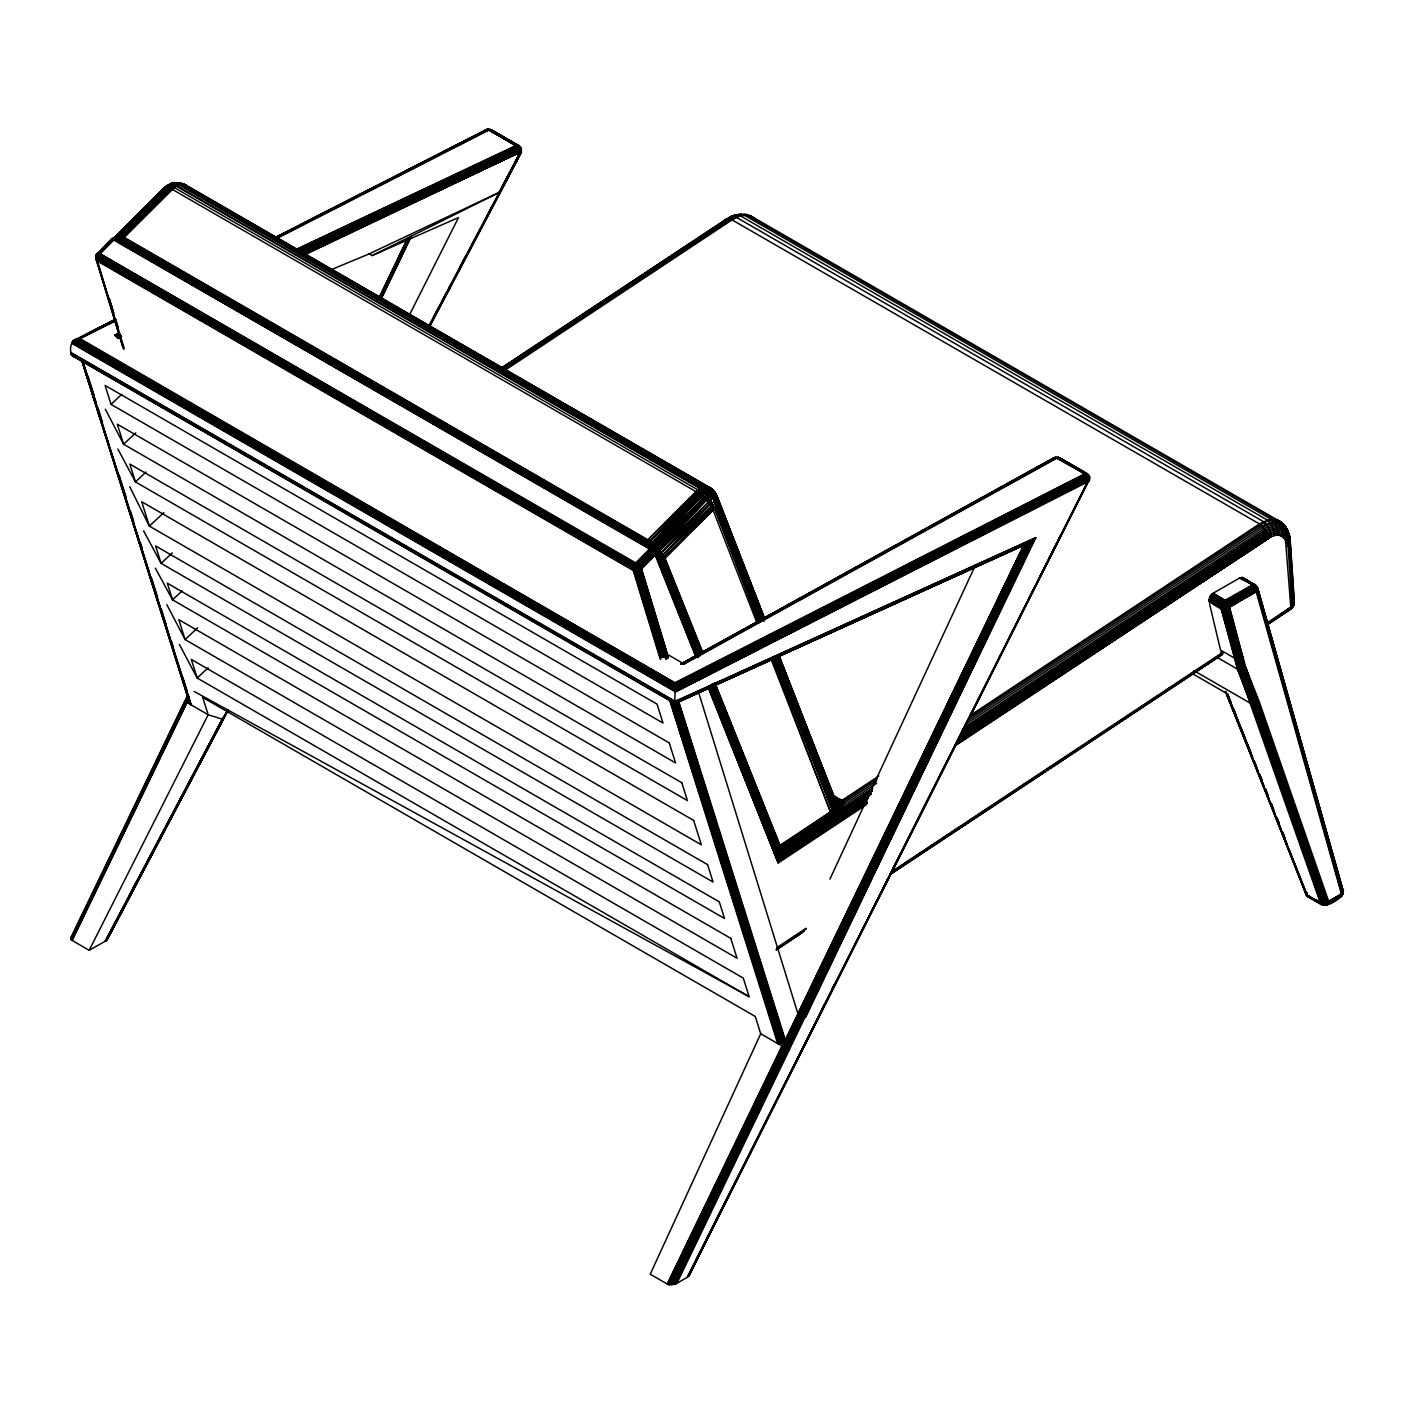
<?xml version="1.0" encoding="UTF-8"?>
<svg xmlns="http://www.w3.org/2000/svg" width="1414" height="1414" viewBox="0 0 1414 1414"><rect width="100%" height="100%" fill="white"/><g stroke="black" fill="none" stroke-linecap="round" stroke-linejoin="round"><path stroke-width="1.5" d="M113.615 238.171L118.122 239.92L118.652 235.307L165.721 187.125L114.675 238.012L165.067 187.284L116.443 235.643C116.761 239.231 111.883 240.981 113.297 238.259C120.42 240.557 113.898 236.527 111.158 239.373C114.852 237.004 117.327 241.087 117.132 235.59L165.721 187.125L171.536 185.411L176.768 185.87L702.564 489.421L710.164 497.321L714.105 509.164L704.331 498.099L696.006 491.612L170.422 188.292L164.183 187.673L115.4 237.022L121.604 230.818M114.64 238.241L98.98 253.141C95.639 252.54 94.42 259.239 97.495 260.512L633.03 569.701C638.156 574.826 639.588 563.567 635.133 563.585L98.768 253.088L636.441 563.32L641.496 569.082L668.451 657.528M700.973 653.816L663.237 559.449L657.545 548.667L704.331 498.099L700.39 488.183L647.912 539.741C640.807 545.238 658.836 551.071 646.269 543.117L116.743 237.764L116.655 235.661L165.721 187.125L118.228 235.325C115.842 246.177 114.021 227.76 124.291 237.428L650.21 541.191L659.666 549.834L664.386 556.674L702.829 652.632M75.737 357.141C67.784 357.936 68.632 335.984 80.492 338.883L675.521 683.209L1084.679 474.167C1093.252 482.846 1089.522 472.188 1083.937 473.637L1056.488 457.853L1054.862 457.5L1052.758 459.904M95.781 256.694L96.152 259.681L95.781 256.694L97.566 253.141L95.834 258.373L97.637 261.201L633.172 570.39L637.361 571.026L640.807 569.63L655.866 554.376L656.131 552.627L652.596 548.367L116.302 238.789C114.269 236.916 113.173 241.299 113.845 238.241M72.503 935.467L70.735 937.853L71.566 940.08L89.17 950.314L106.05 940.752L107.588 936.793M96.046 259.133C96.417 261.166 96.788 253.99 99.581 253.371L164.643 187.408L115.966 235.926L115.665 239.691L115.966 235.926L165.756 186.436L169.698 185.057L176.768 185.87L182.123 184.138L185.428 184.792L710.818 488.237L716.827 495.554L764.992 619.297M640.807 569.63L667.779 658.076L640.56 567.438L633.295 567.12L97.76 257.914L96.187 256.128L97.407 254.856M710.818 488.237L705.745 486.451L182.123 184.138C178.341 182.335 168.125 183.413 172.367 189.299L124.291 237.428C122.311 242.642 121.18 241.971 123.778 237.128L172.367 189.299L179.225 183.679L182.954 183.696L710.411 488.024C718.029 491.612 718.012 501.528 709.757 504.338L661.54 552.185C657.828 557.063 654.222 551.23 656.591 547.236L704.331 498.099L653.109 546.069L662.141 559.661L699.736 653.675L662.141 559.661L660.197 559.255L698.551 655.212M656.591 547.236C650.74 554.677 661.31 551.796 654.152 544.355L702.475 496.385L704.26 496.756C719.938 493.115 702.263 478.639 696.766 492.09L649.98 541.049L698.445 493.186L650.21 541.191L648.231 545.574M500.273 368.807L726.584 218.94L729.818 218.587L1259.45 523.922L1265.636 530.144L1268.57 538.257L957.154 743.552L1271.239 536.737L1269.242 528.094L1263.444 521.625L736.411 217.349L731.285 216.413L728.457 218.551M115.701 239.85L116.195 235.979L115.701 239.143L116.902 235.643L165.721 187.125L117.433 235.502L117.097 239.337M664.598 657.174L638.209 570.673L637.785 564.363L636.441 563.32L650.581 549.074L653.215 548.809L637.855 565.017L634.55 564.398L99.015 255.209C96.399 249.253 95.233 261.042 98.326 262.597L96.877 255.616M689.466 696.536L674.672 703.695L675.521 683.262L79.078 338.9L114.463 320.801M625.536 439.648L714.865 492.213L717.57 497.534L717.181 504.02L761.616 619.438M1256.003 585.555L1257.841 588.966L1256.693 590.981L1229.385 607.295C1222.597 612.951 1214.714 604.485 1209.023 601.657L1209.041 599.253L1221.431 606.412L1223.428 608.886L1239.23 669.723L1252.61 704.172L1321.896 903.422L1326.88 903.493L1342.098 895.522L1343.106 890.378L1257.559 587.835L1255.332 585.166L1251.973 585.06L1224.542 600.596L1212.47 593.686L1225.319 602.223L1228.766 606.836L1245.08 668.362L1327.198 902.45C1326.473 907.364 1322.85 903.776 1320.411 902.91L1238.24 669.476L1222.739 609.151L1208.935 600.119M1225.708 692.082L1307.756 896.335C1313.942 899.569 1320.835 906.18 1326.544 904.518C1331.493 902.892 1342.805 896.069 1343.07 893.666C1340.012 899.392 1325.378 908.318 1323.645 903.511L1254.359 704.26L1241.209 669.759L1225.284 608.55L1222.191 604.715L1209.624 597.45L1210.561 595.736L1222.085 603.513L1221.06 608.603L1237.55 669.176L1251.125 703.659L1256.18 703.907L1259.361 702.069L1245.858 667.779L1228.748 604.573L1225.903 600.65L1213.159 593.208L1240.325 577.601L1252.928 584.954L1226.574 601.268C1218.85 606.058 1220.918 612.739 1229.279 606.394L1257.47 588.684L1255.756 586.174L1239.618 577.937L1252.68 584.724C1255.084 582.939 1259.591 590.062 1256.092 586.439M1340.967 895.469C1344.201 892.34 1343.936 886.03 1342.133 893.542L1341.356 896.335L1326.067 904.836M668.292 657.651L641.496 569.082L639.128 570.549L665.923 659.048L639.181 570.531L638.527 565.052L652.296 551.16C655.707 547.43 656.75 555.667 656.75 547.395L704.331 498.099L651.96 548.137L646.251 543.595L122.629 241.281L116.16 238.065L115.294 239.832M1289.603 850.645L1306.2 894.691L1321.896 904.553L1326.951 904.607L1328.665 901.39L1259.361 702.069M116.266 235.696C114.092 243.349 116.089 231.613 115.948 238.754L652.632 548.508L655.99 546.476L704.331 498.099L657.351 547.837L654.929 553.528L640.736 568.357L633.79 568.375L97.548 258.833L95.905 256.959L96.187 255.121M774.324 851.122L776.958 851.175L837.3 810.629L836.77 803.399L797.973 705.939M1293.015 598.546L1294.181 600.72L1293.244 605.74L1292.202 607.79L1289.639 608.78C1288.967 611.007 1294.358 606.588 1293.757 604.202L1289.692 542.799C1290.487 530.621 1275.675 525.778 1267.368 533.432L961.502 734.626M113.102 238.277L651.094 548.013C659.702 553.97 653.356 555.437 656.22 546.794L704.331 498.099L639.817 567.686L666.789 658.659L640.029 570.125L654.965 554.571C657.528 551.778 652.314 549.533 656.75 547.395L704.331 498.099L656.078 546.617L654.222 551.778L639.605 566.714L634.232 566.484L98.079 256.995L96.629 255.351L97.389 253.265M1290.293 609.328L1294.181 603.036L1290.134 541.65L1289.108 534.139L1287.376 532M1293.368 604.697L1294.34 601.869L1290.134 539.317L1288.967 537.161L1289.25 541.544M1285.556 540.608L1284.354 538.54L1287.005 530.55L1283.134 524.364C1287.412 528.553 1291.424 535.517 1285.556 540.608L1290.823 607.278L1288.79 610.141L1291.229 607.066M1343.141 893.135L1342.646 889.936L1342.116 893.701L1325.466 903.175L1324.635 904.907M115.029 238.365L115.223 239.443L115.17 237.287M114.781 239.744L116.779 235.661L123.584 238.277L647.223 540.59L655.937 546.405L654.717 549.781L655.018 546.918L646.923 541.085L123.301 238.772C116.16 233.734 113.491 237.269 119.183 240.521L651.607 547.925L653.515 548.667L656.22 546.794M778.654 655.424L835.055 800.907L839.757 803.665L841.949 807.659L844.211 802.074L832.758 794.915M122.364 241.865L118.917 240.08L119.43 235.873L167.064 187.196L173.763 183.06L176.768 185.87L180.02 183.961L183.855 184.262M779.043 655.46L836.681 803.983L837.07 806.987L833.677 811.495L834.631 809.055L775.826 656.715L834.985 810.487L836.222 810.947L836.222 802.304M764.567 619.35L715.837 493.645L717.746 501.811L714.848 508.298L665.128 558.318L662.141 559.661M1323.327 904.96C1325.784 904.978 1325.307 903.829 1327.852 902.521C1332.73 905.614 1347.012 889.088 1342.133 893.542L1327.198 902.45M369.178 253.866L498.948 192.498C502.695 188.504 502.483 187.921 499.23 192.481L372.147 255.581L369.178 253.866L330.735 269.897M118.617 239.072L117.185 235.855L123.919 237.835L647.559 540.148C656.308 539.688 651.359 553.988 656.343 546.953L704.331 498.099L656.98 547.572L656.379 552.291L661.098 559.591L699.63 655.955M700.337 653.25L662.689 559.591L657.263 549.162L664.262 558.99L701.857 652.968M657.828 548.155L705.498 499.301L655.495 551.69L654.647 550.276L656.856 547.483L656.114 550.806L661.611 559.661L699.152 653.957M189.158 699.205L191.173 704.932L81.835 359.987L190.855 704.72M519.698 149.089L519.716 147.427L520.829 148.841L520.175 152.429L498.948 192.498M520.281 149.495L519.539 146.738L492.638 131.202M304.222 255.033L520.723 151.828L521.024 148.258L518.85 145.677L491.471 129.823L488.024 129.664L275.695 238.33L488.095 129.134L486.752 131.095M489.598 129.204L516.958 145.642L519.362 149.46L519.61 153.172L521.059 152.624L521.253 148.912L518.85 145.677L490.888 129.664L488.749 130.017L515.757 145.607C519.327 146.897 518.408 152.376 520.829 153.437L501.387 190.448M1256.693 586.81L1254.642 584.618L1251.973 585.06L1256.445 590.08L1342.116 894.373L1343.123 891.651L1257.488 587.658L1243.525 578.662L1256.693 586.81L1342.982 892.588M116.372 236.014L115.63 239.549L116.655 235.661M656.114 550.806L651.094 545.963L652.72 543.771L656.078 546.617L655.318 550.559L704.331 498.099L656.449 547.094C652.137 553.457 652.738 541.456 646.675 541.597L123.053 239.266L116.673 236.721L114.569 238.542L116.761 237.252L122.859 239.797L646.481 542.11L654.841 548.084L657.139 551.884M276.826 238.489L489.527 129.788L518.319 145.554C521.925 163.087 523.869 142.955 515.757 145.607L296.286 249.394M837.3 810.629L837.795 805.326L835.055 800.907L839.439 804.442L841.047 808.472L776.905 851.21L710.8 685.843M778.319 849.69L779.468 847.163L835.108 811.265L838.325 810.328L838.414 805.273L834.879 800.978L842.302 807.058L834.631 800.854L843.363 805.22L839.722 807.641M654.382 549.427C654.399 542.958 664.421 554.995 664.721 558.671L702.564 652.879M181.363 185.075L179.101 182.936L176.768 185.87L171.73 188.009L123.778 237.128M1286.369 543.082L1289.197 539.353L1289.108 534.139M711.242 685.808L777.364 850.892L711.861 686.78L777.506 850.733L839.845 809.533L838.979 804.973L835.497 801.331C852.288 807.553 837.318 805.98 834.225 800.165M708.962 687.398L778.248 862.964L866.411 804.584M89.17 950.314L208.176 714.742L202.75 697.456L755.27 1016.472L760.714 1033.74L650.21 1274.226L667.938 1284.389L675.927 1283.841L687.222 1277.39L1087.896 481.113L1087.454 474.273L1084.078 473.743L1088.126 474.768L1088.214 478.462M1088.674 475.369L1089.027 481.343L1088.586 480.194L687.222 1277.39M654.435 549.975L639.199 565.724L634.038 565.264L98.503 256.093L97.566 253.141M110.964 240.062L114.004 238.188L122.665 241.706M112.024 238.736L111.918 239.867M96.134 255.368L111.406 239.178L115.63 239.337L116.213 236.05M519.468 151.439L520.723 153.472L519.415 152.235M652.084 542.587L699.506 493.981L700.39 488.183L707.088 487.035C711.702 491.118 704.101 495.519 700.16 494.44L652.084 542.587L702.086 494.458L700.39 488.183L705.427 487.494L711.896 489.297L713.186 492.85L711.401 496.332L706.947 498.895L704.844 498.629L704.26 496.756M97.548 258.833L97.637 261.201L97.195 257.542L99.987 253.583L97.548 258.833L97.195 257.542M652.031 548.296C656.821 549.445 647.771 543.223 646.339 542.623L122.718 240.309C117.362 239.726 114.322 232.515 118.741 239.602M660.992 657.316L634.692 570.956L636 563.055L633.861 570.708L660.833 659.171M650.122 546.971L652.543 542.941L700.814 494.988L700.39 488.183L708.273 488.449L714.423 491.895L714.035 497.392L707.884 501.581L706.293 500.132L706.947 498.895L704.596 493.893L700.39 488.183L697.562 492.602L696.43 491.224L647.912 539.741M1271.239 536.737L1273.873 535.712L1273.855 530.321L1271.999 525.036L1267.404 520.105L740.37 215.829L734.98 214.981L731.692 217.296M1290.134 539.317L1289.692 542.799L1286.775 545.892M1291.989 606.712L1291.336 606.217M1293.686 605.139L1293.156 590.822M1294.004 604.485L1294.34 601.869M778.955 655.831L836.028 801.95L840.853 808.649L835.78 801.491L839.845 809.533L778.195 849.902L712.002 684.341M521.147 152.199L520.812 148.329L518.019 147.904M1089.293 476.818L1087.896 476.253L1089.593 478.179L1088.992 481.361L1089.522 477.349L1087.843 474.362M122.47 346.023L95.834 258.373L99.051 253.954M651.66 545.097L656.768 549.445L656.75 552.114M1327.746 903.21L1245.858 667.779L1257.912 703.147L1244.355 668.787L1326.951 902.804M639.128 569.736L632.995 568.905L97.46 259.716L95.905 256.959L98.874 253.707M1342.222 892.446C1342.487 893.648 1340.366 899.074 1340.048 895.734M486.823 130.406C481.555 130.989 490.092 129.063 487.353 129.257M654.099 549.162L651.819 547.978L649.892 548.65L635.752 562.896L633.295 567.12L633.861 570.708L635.469 571.079L636.441 563.32M657.192 547.731L657.05 548.968L657.598 547.996M1325.925 903.687L1322.744 903.528L1253.458 704.26L1240.202 669.812L1223.711 609.24L1236.755 658.995L1238.346 669.511L1221.183 608.038L1222.703 603.884L1225.903 600.65L1252.786 585.484L1254.607 587.711L1255.844 590.416L1229.084 605.51C1227.211 606.977 1221.289 610.848 1220.954 607.066M1307.084 895.61L1321.242 903.493L1306.501 895.168L1305.546 892.11M1255.597 585.308L1242.252 577.478L1254.342 584.689L1254.748 586.227L1227.193 601.94L1253.582 586.032L1252.68 584.724L1256.922 589.638L1342.575 892.959L1342.204 895.345M114.64 238.736L115.135 237.057M1324.299 904.907L1306.872 895.61L1306.43 892.729L1306.094 894.62L1324.388 904.553L1322.161 904.059L1240.785 669.776L1254.359 704.26L1241.704 669.67L1255.261 704.137L1324.936 903.793M1290.841 609.098L1292.06 606.341L1287.995 544.938C1288.684 534.245 1275.675 529.985 1268.376 536.719L958.869 740.494L1268.376 536.719L957.084 742.863M700.16 494.44L700.619 492.143C703.872 493.079 708.661 488.042 703.872 486.734L180.02 183.961L174.116 185.446L174.293 187.567L697.933 489.88C699.665 490.87 705.639 488.82 701.91 487.406L178.411 184.721M521.059 152.624L521.112 149.99L518.92 149.619L301.571 252.54M169.097 185.764L120.597 235.749L171.2 187.001L176.768 185.87L178.076 182.6L180.409 183.131M1229.031 607.596L1229.279 606.394L1256.056 591.335C1259.909 590.062 1254.536 585.096 1251.973 585.06L1252.68 585.555M656.237 551.018C654.47 548.703 657.369 545.521 655.46 551.566L697.102 655.619M1320.764 903.67C1318.679 899.923 1304.115 898.668 1307.296 892.888M1273.873 535.712L1276.4 535.217L1276.718 527.846L1274.703 522.773L1271.204 519.362L744.171 215.069L739.946 214.044L733.76 215.494M650.723 546.723L652.844 548.65L636.795 564.062L636.335 570.673L662.565 657.457M428.707 327.995L521.342 151.987M1228.766 606.836L1229.084 605.51L1255.862 590.451L1341.497 894.161L1341.391 895.522L1328.524 902.857M833.677 811.495L834.154 809.444L775.597 656.909M123.478 348.71L95.887 257.666L96.417 256.27M1088.674 478.886L1088.868 475.829L1086.889 473.637M1052.458 459.974L956.2 512.469M71.796 343.302L675.309 691.746L1088.709 481.361L1089.222 479.859L688.706 1276.294M115.665 236.986C115.082 240.521 116.054 237.764 116.832 235.661M115.082 238.913L116.584 237.198M499.761 192.057L520.034 152.288L304.204 254.644M521.236 151.616L500.45 191.562M833.323 798.539L839.863 802.657L842.426 806.864L798.928 835.727M1276.4 535.217L1278.769 535.252L1279.776 527.899L1278.115 522.844L1274.756 519.415L1267.404 520.105L1259.45 523.922L970.746 715.113M485.992 130.618L487.618 129.204M655.354 551.107L697.703 657.528M1341.338 895.645L1328.294 903.458L1323.964 904.341M97.46 254.997L98.45 253L95.834 256.429M296.498 249.536L516.234 145.925C521.925 142.832 519.274 153.331 520.918 153.048M521.236 149.619L515.403 162.327M649.98 541.049L698.039 492.903L700.39 488.183C708.361 489.951 720.875 499.637 714.848 508.298L758.611 623.15M488.095 129.134L517.913 146.402M1292.679 606.27L1289.338 610.088M1294.181 603.036L1290.823 607.278L1266.962 623.079M1293.28 606.235L1294.164 603.778M1327.958 903.953L1328.506 902.874M1089.487 480.088L1088.992 481.361L1089.063 478.091L1087.826 477.154M516.234 145.925L518.85 145.677L520.352 147.074M724.763 221.485L726.584 218.94M675.309 691.746L1087.896 480.283C1093.747 477.119 1078.334 466.443 1089.593 479.258C1089.434 483.57 1087.119 474.238 1084.609 473.319L1057.707 457.8L1053.89 457.836L681.194 663.802L684.27 664.067L1057 458.083L1059.599 457.836L1086.977 473.672L1088.462 475.864M836.222 810.947L837.795 808.207L836.593 803.47L841.63 807.96L839.845 809.533M176.414 182.742L174.134 182.989L176.768 185.87L169.874 184.014L164.183 187.673L171.306 183.431L176.768 185.87L171.642 188.928L122.364 236.456L170.422 188.292L176.768 185.87C178.199 180.108 169.733 182.866 168.513 185.994M655.654 546.865L654.576 544.726L703.377 494.228M485.232 130.883L487.158 129.31M96.399 254.626L95.781 257.79M1342.84 894.178L1342.893 889.777M704.844 498.629L705.851 496.314M1278.769 535.252L1280.925 535.835C1284.336 530.109 1282.516 520.069 1274.756 519.415M701.521 653.18L663.767 559.255L657.917 548.791L706.293 500.132L657.545 551.619M517.665 145.518L519.557 148.452L519.61 153.172L521.413 149.495L518.514 148.735M519.945 152.588L520.317 151.687M501.652 189.299L521.112 152.659M829.93 879.101L974.865 566.431M697.933 489.88L697.137 491.542L700.619 492.143L699.506 493.981L650.21 541.191M675.927 1283.841L1033.157 540.183L1035.826 537.673L676.829 1283.399M70.912 353.73L674.39 702.157L1034.5 538.928L805.556 1017.391L797.956 1013.838L698.286 691.358M378.917 297.859L406.914 239.708M379.571 297.258L407.515 238.966M408.434 237.941L379.659 297.735L406.242 241.635M379.836 297.93L408.469 238.347M380.384 298.937L409.901 237.428L380.278 298.867M380.967 299.397L411.439 235.926L380.631 299.733M760.714 1033.74L782.667 1046.413L668.345 1284.531L799.44 1014.651L1025.309 544.107L1024.372 544.037L667.549 1284.212L1025.309 544.107L1033.157 540.183L674.955 1284.23M797.956 1013.838L1024.372 544.037L798.663 1014.245M1027.624 543.577L670.731 1284.884M673.93 1284.531L1031.743 541.279L674.549 703.571L1030.329 542.234L672.852 1284.743M804.973 1017.196L1034.5 538.928L674.39 702.351L70.965 353.977M70.735 937.853L184.969 700.884L186.012 701.132M185.199 700.902L70.947 939.32L188.61 696.095M70.824 939.037L185.552 700.991M71.124 939.585L185.782 701.768L184.969 700.884M380.119 298.619L408.717 239.09M71.566 940.08L189.123 696.43M72.167 940.504L188.539 699.241M637.979 566.007L637.855 565.017M667.214 1284.036L781.96 1046.006M667.938 1284.389L782.667 1046.413L789.56 1049.577M668.787 1284.637L783.444 1046.82L669.246 1284.743L800.253 1015.075L1026.405 543.948L799.44 1014.651M669.723 1284.813L784.257 1047.244M671.791 1284.866L1028.95 542.994L674.672 703.695L1030.329 542.234M186.931 702.475L71.849 940.292L185.782 701.768L71.336 939.833L186.312 702.104L208.176 714.742L222.175 719.125L227.106 711.348L106.05 940.752L227.106 711.348M114.994 238.524L113.085 238.418L113.544 239.355M184.898 701.061L187.797 695.211M185.075 701.238L187.885 695.564M185.358 701.485L188.186 695.794M696.43 1258.884L698.41 1254.943M706.328 1239.177L708.308 1235.235M716.244 1219.451L721.193 1209.606M822.188 1008.536L824.168 1004.594M832.086 988.828L834.066 984.869M689.237 1275.693L725.347 1201.988M727.432 1198.294L732.399 1188.432M737.348 1178.587L742.297 1168.724M747.264 1158.861L752.107 1148.769M757.162 1139.154L765.098 1123.37M767.077 1119.428L774.996 1103.645M776.975 1099.703L784.805 1083.725M786.891 1079.996L838.325 977.286M863.176 928.167L868.125 918.305M873.092 908.442L878.041 898.579M882.99 888.734L887.886 878.73M892.906 869.009L900.824 853.225M902.804 849.284L910.74 833.518M912.719 829.576L920.602 813.686M922.635 809.851L930.5 793.961M932.533 790.143L947.362 760.467M998.92 658.023L1000.9 654.081M1008.836 638.315L1013.767 628.399M1018.734 618.59L1023.665 608.692M1028.65 598.864L1033.581 588.966M1038.548 579.157L1046.484 563.373M1048.463 559.431L1056.382 543.63M1058.361 539.724L1060.341 535.747M688.017 1276.86L1088.356 481.273L1087.914 478.091L1085.475 474.892L675.521 684.093M169.256 184.739L163.476 188.751L168.637 184.739L176.768 185.87L167.064 187.196L118.652 235.307M409.017 315.799L458.525 217.526L372.147 255.581M639.959 568.64L640.56 567.438M698.993 655.248L658.588 556.197L663.131 554.5L716.403 502.058L717.216 500.503L712.921 494.052L705.869 489.58L700.39 488.183L707.283 495.713L711.737 507.414L716.209 506.194L760.838 620.94M115.665 236.492L115.983 238.984L115.047 237.817M113.721 925.074L115.771 921.186M120.879 911.429L122.93 907.523M132.121 889.954L137.246 880.197M96.877 255.192L113.562 238.613L204.818 290.347M107.853 937.411L138.607 878.783M140.658 874.877L168.337 822.117M170.387 818.211L186.772 786.944M188.822 783.038L194.973 771.302M200.099 761.545L209.325 743.958M211.375 740.052L216.501 730.278M218.551 726.372L220.602 722.466M107.906 938.065L226.417 712.426M227.442 711.048L106.792 940.116L228.22 710.005M107.376 939.444L227.601 711.154M433.409 317.107L439.701 305.583M441.751 301.677L446.912 291.92M448.839 287.837L451.031 284.126M460.169 266.362L466.479 254.856M471.64 245.099L477.826 233.398M487.088 215.847L492.249 206.09M498.417 194.39L500.485 190.483M429.184 325.291L499.23 192.481M222.245 719.107L105.149 941.335L222.44 718.948M429.184 326.334L500.609 190.749M428.831 328.154L501.74 189.9M501.404 188.486L520.635 153.136L520.776 152.058L519.61 153.172L520.741 147.71M515.35 162.256L520.352 152.906L515.315 162.186M670.042 701.485L777.718 1043.55L780.74 1043.797L785.177 1039.537L678.26 699.877M502.235 186.365L510.277 171.483M657.351 547.837L655.46 550.788M1089.222 480.884L1089.222 479.859M1088.462 481.29L1089.01 480.3L675.291 692.082M1284.354 538.54L1282.798 536.949C1286.952 531.346 1284.99 522.473 1277.973 520.299M638.863 566.908L638.474 564.999M714.653 685.843L779.468 847.163L832.899 811.583L834.154 809.444L775.19 657.81M1216.535 657.05L1237.533 669.158L1242.623 669.476L1255.261 704.137L1242.234 669.582L1226.433 608.868L1222.103 603.495L1224.489 600.632L1213.159 593.208M1324.547 904.571C1336.601 899.923 1355.531 887.568 1326.526 904.801L1325.272 904.819M116.708 235.961L116.92 238.825M1293.739 604.927L1266.962 623.786M1292.202 607.79L1293.563 605.599M116.178 238.666L115.188 239.496M656.98 547.572L655.071 550.223M114.87 237.517L115.966 235.926M1321.896 903.422L1323.274 904.96M1342.752 894.408L1340.136 896.511M1257.276 587.163L1343.194 890.997M166.339 186.895L169.874 184.014M76.374 339.36L675.503 685.26L1086.093 475.67L1086.217 473.407M117.026 235.891L165.721 187.125M1340.596 896.776L1342.116 893.701L1328.665 901.39M97.654 253.071L96.841 253.972M1209.536 603.76L1220.529 650.051L1235.058 658.429L1240.767 658.659L1242.623 657.793L1229.385 607.295L1257.24 590.999M117.132 235.59L118.705 237.393M115.895 236.492L116.195 238.984L113.986 239.814L99.599 254.396M1087.454 474.008L1088.939 476.324L1087.543 478.551L675.379 689.749L72.521 341.693L115.736 319.582M777.506 850.733L711.878 684.517M640.012 569.524L635.54 571.097L661.664 657.404M655.884 551.107L656.379 552.291M173.763 183.06L171.43 184.12L173.763 183.732M657.917 548.791L706.293 500.132L655.672 552.114L655.972 551.283M1053.395 458.189C1058.238 456.298 1063.575 458.914 1055.304 457.5L680.717 664.156L1053.89 457.836L1059.599 457.836L1087.384 474.15L1058.149 457.977M707.088 487.035L709.068 487.441M171.394 187.514L121.675 236.12L120.685 241.052M652.773 546.423L651.695 548.385M1225.514 691.375L1307.013 895.557L1305.705 893.259M1053.289 459.126L1054.561 457.924L1055.586 458.825M163.476 188.751L165.579 186.542M698.746 489.704L699.912 488.466L176.29 186.153L172.208 188.469M1052.97 458.684L1054.561 457.924M489.191 129.664L492.355 130.618L490.746 129.646M119.766 233.292L127.278 225.639M137.812 214.928L149.866 202.679M155.876 196.564L164.466 187.974M97.213 253.954L111.759 239.09L113.986 239.814L650.193 549.427L655.248 555.189L695.988 657.103M661.54 552.185L709.475 503.985L660.055 550.311L709.863 500.768L659.666 549.834M663.519 557.363L663.131 554.5L711.048 506.247L661.699 552.414L663.519 557.363L659.596 557.947M663.979 557.045L713.999 507.379L758.876 621.453M124.697 227.707L138.625 213.744M141.736 210.633L154.108 198.225M157.219 195.114L163.405 188.91M661.699 552.414L709.757 504.338L711.507 506.035M119.89 233.257L123 230.164M135.391 217.809L140.039 213.178M152.447 200.806L155.54 197.73M1228.395 606.04L1256.074 589.178L1257.028 586.951M121.675 236.12L171.73 188.009M664.386 556.674L713.133 510.26L712.303 508.404L663.131 554.5M683.598 663.749L1056.488 457.853L1059.033 457.659L1086.977 473.672C1081.604 471.887 1087.702 477.632 1085.245 473.177L1058.397 457.659L1055.781 457.623L682.944 663.555M652.543 542.941L702.263 496.19L702.086 494.458L702.475 496.385M1255.031 584.883L1254.996 587.464L1228.289 603.601L1255.119 588.595L1221.06 608.603L1227.228 601.975L1254.024 586.898L1227.405 603.036L1221.06 608.603L1256.251 587.57L1255.561 585.484L1251.973 585.06L1255.703 586.51L1257.788 589.709M111.034 404.369L105.096 385.456L657.05 704.137L663.007 723.049L111.034 404.369L121.798 394.347M135.779 432.861L123.584 444.226L105.325 409.194M146.031 472.029L135.444 481.909L117.875 449.051M163.883 512.575L149.371 526.114L129.735 486.734M172.296 552.909L161.09 563.355L143.645 530.939M182.088 590.946L172.561 599.836L155.363 568.181M197.677 627.834L185.075 639.57L166.852 604.644M208.105 667.815L197.165 678.013L179.366 644.395M72.255 342.082L675.362 690.297L1087.773 479.434L1089.275 476.553M1327.534 904.324L1340.401 897.077M110.999 239.673L113.297 238.259M714.388 683.439L779.468 847.163L779.892 845.36L832.793 810.558L836.575 805.715L778.425 655.76M650.599 547.059L653.515 548.667M1291.919 607.702L1266.75 624.723M1088.727 475.581L1071.706 466.125M165.438 187.196L167.612 185.552M654.594 550.223L653.904 549.586M1243.401 657.227L1242.623 657.793L1227.617 606.588L1223.905 602.329L1211.78 594.269L1211.144 594.958L1223.958 603.601L1227.122 607.843L1243.242 669.299L1325.466 903.175M488.855 130.07L515.757 145.607L489.58 129.788M1053.289 458.525L1055.71 457.623L1054.473 457.623M1087.914 478.091L1088.303 475.175L1084.874 473.637M519.822 146.543L502.359 137.211M696.784 692.666L698.074 691.782M841.047 808.472L839.81 807.076L843.504 804.743L834.384 798.238M787.845 842.726L795.198 837.83M802.533 832.934L808.048 829.258M815.383 824.362L820.898 820.686M830.071 814.552L837.424 809.656M503.101 367.852L514.113 360.552M519.627 356.894L526.962 352.015M532.459 348.357L541.65 342.259M545.309 339.837L620.569 289.87M624.228 287.431L633.419 281.333M637.078 278.912L646.269 272.814M649.927 270.374L725.188 220.425L649.733 270.41M552.202 336.161L555.879 333.704M577.902 319.069L583.399 315.41M590.752 310.55L596.266 306.873M656.838 266.627L662.353 262.969M669.688 258.09L675.203 254.432M689.891 244.657L682.538 249.553L689.785 244.657M702.74 236.12L695.388 241.016L702.67 236.12M711.914 230.022L715.59 227.583L708.202 232.462M774.501 658.376L832.899 811.583L779.503 847.074L714.918 685.702M782.614 846.562L775.367 851.369L841.63 807.96L835.055 800.907L841.03 807.748M786.237 844.158L795.304 838.131M776.251 851.387L841.63 807.96M500.079 368.948L727.538 218.551M502.5 367.958L646.074 272.814M502.094 368.453L732.487 216.236M511.214 362.938L516.764 359.244M524.099 354.401L529.649 350.707M536.984 345.864L542.534 342.17M548.031 338.547L555.419 333.633M560.916 330.01L570.142 323.894M573.801 321.473L583.028 315.357M590.38 310.514L595.913 306.82M603.265 301.977L608.798 298.283M616.151 293.44L623.521 288.544M632.712 282.464L636.406 280.007M652.968 269.049L662.176 262.933M669.529 258.073L676.899 253.177M502.235 369.301L729.818 218.587L741.378 214.097M503.472 369.726L731.091 218.993L739.009 215.193L746.345 214.504L1277.408 521.041M506.247 369.425L732.417 219.647L740.37 215.829L747.723 215.14M838.396 802.763L878.801 776.003M838.59 804.407L877.14 778.884M968.908 718.1L1260.775 524.806C1268.305 518.814 1282.038 517.86 1286.157 528.323M841.825 804.23L876.68 781.147M968.449 720.362L1262.101 525.902L1273.661 521.413L1283.099 523.958M832.899 811.583L779.521 847.021L832.51 810.717L774.147 658.8M836.116 810.134L876.627 783.303M966.876 723.544L1263.374 527.175C1269.913 522.455 1280.66 520.193 1286.192 527.599M840.234 809.179L776.958 851.175L711.048 685.949M872.456 788.287L774.89 852.889L872.668 788.588M964.489 727.326L1264.558 528.606C1270.903 524.028 1281.367 521.819 1286.74 529.013M871.819 790.833L776.127 854.18L778.407 861.197L866.853 802.922M961.997 731.144L1265.636 530.144C1272.459 524.718 1284.902 523.852 1288.631 533.325M871.89 790.921L776.215 854.286L872.067 791.239M962.05 731.215L1265.636 530.144L963.075 729.129M871.077 793.696L777.258 855.823L871.218 794.014M961.202 734.007L1266.573 531.77C1274.032 525.283 1288.048 526.821 1289.603 538.009M868.09 797.85L777.947 857.556L868.214 798.15M960.088 736.924L1267.368 533.432L961.661 734.944M866.764 801.261L778.354 859.5L866.676 800.854M958.71 739.893L1267.969 535.093C1275.782 527.882 1289.727 532.442 1288.967 543.913L1293.032 605.298L1292.308 607.26L1290.098 608.055M778.407 861.197L866.817 802.639M954.556 746.221L1268.57 538.257L955.281 745.16M776.728 947.751L806.104 928.291M892.411 871.13L1222.898 652.261M916.661 855.488L922.175 851.847M929.528 846.968L935.025 843.327M942.378 838.467L947.875 834.808M955.228 829.947L960.725 826.306M968.077 821.446L973.592 817.787M982.765 811.707L986.442 809.285M1021.315 786.184L1026.829 782.525M1034.182 777.665L1039.679 774.024M1047.032 769.145L1052.529 765.504M1059.881 760.644L1065.396 757.003M1074.569 750.922L1078.246 748.483M1087.419 742.403L1094.772 737.542M1125.986 716.863L1131.483 713.222M1138.836 708.361L1144.333 704.702M1151.685 699.842L1157.2 696.201M1166.373 690.12L1170.05 687.681M1179.223 681.601L1186.576 676.74M1192.073 673.099L1199.426 668.239M1271.027 620.817L1274.703 618.378M1283.877 612.297L1287.553 609.858M776.728 948.458L806.104 928.998M892.393 871.837L1222.898 652.968M785.106 943.244L792.459 938.366M889.76 873.923L897.112 869.062M902.609 865.421L909.962 860.543M915.477 856.902L988.916 808.26M994.413 804.619L1001.766 799.758M1007.263 796.1L1014.616 791.239M1020.13 787.598L1069.691 754.758M1073.367 752.336L1095.408 737.737M1099.067 735.315L1106.42 730.437M1111.934 726.796L1161.495 693.974M1165.171 691.534L1174.362 685.454M1178.021 683.015L1200.062 668.433M1203.738 665.994L1211.073 661.133M1216.588 657.492L1220.264 655.053M1269.825 622.231L1279.016 616.151M1282.675 613.711L1288.189 610.07M776.516 949.395L804.159 930.836M890.36 873.993L1222.792 653.604M776.41 949.625L803.947 931.384M890.254 874.223L1222.58 654.134M1267.298 624.67L1290.505 609.151M776.109 950.049L801.809 933.028M889.547 874.966L1222.262 654.576M1267.775 624.493L1290.204 609.575M785.937 844.105L795.039 838.095M798.698 835.692L807.801 829.682M811.442 827.278L842.426 806.864L837.936 804.301L835.038 800.483M776.887 855.17L870.777 793.166M962.828 732.381L1266.573 531.77L962.404 731.816M869.575 795.605L777.523 856.336L709.687 686.727M778.407 861.373L866.853 803.064M866.817 803.576L778.354 861.992L708.944 687.681M1338.881 897.236L1334.127 899.145M808.631 828.551L812.237 826.183M819.448 821.428L824.875 817.858M832.086 813.103L837.512 809.55M960.318 737.542L1267.969 535.093L958.533 738.939M778.036 857.838L868.284 798.38M778.319 859.359L866.747 801.137M839.898 807.094L843.504 804.743L841.418 805.874M735.934 215.617L740.406 214.875L738.992 215.67M71.725 355.285L675.98 703.023M111.883 239.037L115.63 239.337M1341.515 896.052L1340.03 896.759M840.393 799.334L836.134 800.872M1054.137 458.543L1055.18 458.207M485.32 130.159L488.254 129.275M702.705 487.406L703.872 486.734M1245.08 668.362L1242.623 669.476L1256.18 703.907L1243.507 669.176L1257.064 703.571L1244.196 668.875L1228.236 608.108M1327.021 904.571L1339.889 897.324L1326.456 904.66M1256.445 590.08L1228.731 604.52M836.434 801.614L842.037 800.359M725.789 219.559L731.285 216.413M1253.37 586.174L1226.574 601.268L1229.031 605.404L1227.918 605.227M1228.748 604.573L1255.526 589.497L1228.748 604.573L1228.324 603.672M1328.647 902.167L1341.462 894.938L1327.976 901.955M1337.98 897.165L1325.979 902.998M1254.607 587.711L1227.812 602.788L1228.041 603.831M1229.279 606.394L1256.763 591.635M682.273 663.573L952.347 514.608M687.77 660.957L699.347 654.576M703.2 652.455L714.777 646.074M718.648 643.953L722.501 641.815M726.354 639.694L737.931 633.313M741.802 631.192L778.46 610.989M782.313 608.851L793.89 602.47M797.761 600.349L817.045 589.709M820.915 587.588L832.493 581.207M836.346 579.086L847.923 572.705M851.776 570.567L863.353 564.186M867.224 562.065L871.077 559.944M874.93 557.805L878.801 555.684M882.654 553.563L886.507 551.425M890.378 549.304L901.955 542.923M905.808 540.802L917.386 534.421M921.239 532.283L925.11 530.162M936.687 523.781L940.54 521.66M959.841 511.02L963.694 508.899M975.271 502.518L979.124 500.379M984.922 497.198L996.499 490.817M1000.352 488.678L1004.223 486.557M1015.8 480.177L1019.653 478.056M1031.23 471.675L1035.083 469.536M1038.954 467.415L1042.807 465.294M747.405 628.7L751.276 626.561M801.455 598.935L805.308 596.814M1328.276 903.475L1340.826 896.688M675.167 703.465L680.594 700.814M115.63 319.281L73.228 340.968L675.415 688.653L1088.25 479.01L1087.896 480.283L675.326 691.234L71.902 342.842M274.616 237.976L486.593 129.558L274.069 238.082M274.811 238.171L488.042 129.717L484.949 130.636L486.946 129.876M99.74 328.03L74.005 341.463L93.518 331.795M101.508 327.394L113.491 320.996M282.393 234.618L274.528 238.63L487.583 129.399L486.31 129.593M286.317 232.603L343.266 203.475M347.208 201.477L357.017 196.458M360.941 194.443L404.157 172.349M408.027 170.458L417.908 165.314M421.832 163.299L465.047 141.206M468.935 139.261L478.763 134.242M73.546 340.739L115.241 319.299M115.913 319.228L72.803 341.375L675.397 689.29L1087.543 478.551L675.432 688.229L1087.454 477.207L1085.793 475.281L675.521 684.217L77.699 339.06L115.153 320.006M274.776 237.941L487.282 129.54M72.521 341.693L115.701 319.635M276.296 238.188L280.219 236.191M317.531 217.137L327.341 212.118M337.115 207.239L341.092 205.101M384.272 183.131L388.231 181.027M398.023 176.096L401.983 174.01M79.166 338.9L115.842 320.801M675.521 682.414L1084.927 473.743M675.521 684.217L1085.669 474.697L1084.803 474.203M675.503 685.065L1086.093 475.67L1086.889 476.359L675.503 685.26M675.485 686.108L1086.641 476.518M675.379 689.749L1087.773 479.434M675.521 683.262L1085.192 474.609M675.362 690.297L1087.896 480.283L675.344 690.792L72.043 342.471M831.662 795.552L840.906 800.996L842.108 800.412M1055.41 458.472L1054.367 458.684M120.455 338.565L114.728 335.242L118.723 333.368L114.728 335.242L116.637 336.921M296.94 249.854L516.393 146.066L296.569 249.606M295.579 251.356L517.011 146.632L297.152 250.031M298.16 251.073L517.577 147.303L297.771 250.649M298.69 251.816L518.107 148.063L298.354 251.338M117.662 338.459L121.657 336.585M299.167 252.629L518.567 148.877L298.884 252.134M301.871 253.424L519.274 150.609L301.695 252.912M304.081 253.353L519.716 152.288M304.204 254.22L519.592 152.359L304.134 253.742M114.728 335.242L118.723 333.368M301.96 253.795L519.468 151.492M674.39 702.157L1035.826 537.673L674.372 701.644L70.841 353.2M698.233 691.623L704.26 688.883M760.502 663.325L766.529 660.585M1034.5 538.928L674.478 703.271M1033.157 540.183L674.425 702.935L71.213 354.543M674.478 703.359L1031.743 541.279M1320.411 902.91L1321.33 903.793L1239.884 669.776L1253.458 704.26M638.209 570.673L637.361 571.026L663.484 657.386M1083.902 473.619L1084.803 473.513M168.708 186.507L166.923 187.178L176.768 185.87M835.656 801.65L838.696 802.657L843.645 801.579M170.21 183.873L171.306 183.431M675.362 703.341L671.473 700.566M1257.17 590.522L1257.824 588.807M730.207 216.872L736.287 214.751M729.253 217.579L732.646 216.254M516.87 146.49L519.945 146.614M517.471 147.162L520.67 148.028M519.238 150.538L521.183 151.793M1054.862 457.5L1058.202 457.341L1060.093 458.896L1058.644 457.641M1307.084 895.822L1320.623 903.546L1307.172 895.274M1321.383 903.652L1309.223 897.006L1323.645 903.511M111.812 238.825L650.581 549.074L655.601 554.783L696.218 656.838M654.293 549.887L697.579 656.326M171.2 187.001L168.637 187.585L119.783 235.466L118.228 235.325M834.879 800.978C836.257 804.743 848.418 804.513 840.906 800.996M656.768 549.445L658.429 550.965M1324.953 904.889L1326.279 904.819M734.98 214.981L746.345 214.504M172.101 183.343L175.071 182.83M744.895 215.158L750.94 216.024L1280.784 521.96L1285.397 526.326L1288.419 531.911M1306.872 895.38L1305.476 892.764M1056.488 457.853L1085.245 473.177M652.932 547.077L654.364 547.678M180.373 183.219L186.789 185.711L182.954 183.696L185.428 184.792M714.865 492.213L712.356 490.923L715.714 493.786L764.638 619.102M837.477 801.72L843.769 803.806L842.373 802.109L844.211 802.074M715.714 506C714.282 497.887 708.043 490.994 700.39 488.183C707.23 487.618 715.042 490.782 717.57 497.569L764.408 618.501M1324.83 905.048L1323.363 904.713M178.076 182.6L176.237 182.83L178.341 182.883M657.634 554.359L660.002 558.088M743.375 214.115L750.94 216.024L756.101 220.071L754.687 219.417M749.19 216.554L753.768 217.668M1251.973 585.06L1255.703 585.82L1243.754 579.298M1339.305 897.43L1338.104 897.112M1307.844 896.476L1309.859 896.388L1307.526 896.229M700.39 488.183C707.707 488.325 715.396 492.443 717.87 499.637L764.09 618.519M1057.177 457.535L1087.914 474.503M177.775 182.777L179.808 182.813M713.504 490.888L709.068 487.105M1059.28 458.631L1058.538 459.143M1323.734 905.066L1322.85 904.819M179.101 182.936L183.201 184.403L180.939 183.891M75.932 357.053L82.843 360.764M489.315 129.328L491.383 129.858M490.234 129.858L491.188 130.601M842.373 802.109L844.105 802.604M117.433 235.502L118.882 236.845M841.984 807.058L836.522 803.134L839.227 809.869L836.681 803.983M655.318 554.182L696.713 656.591M114.764 239.178L650.953 548.773L656.061 553.934L696.819 655.972M1058.432 457.394L1059.599 457.836M115.17 238.948L650.705 548.137L655.919 552.927M116.549 237.693L118.917 240.08M653.763 547.695L652.844 548.65L650.882 546.37L653.286 548.031M181.434 183.184L182.388 183.573M1085.475 474.892L1086.482 475.316M710.8 503.402L708.131 502.217L706.947 498.895M1307.42 895.963L1322.373 904.783M715.166 503.543L716.969 504.445L761.527 619.668M639.411 565.971L640.348 567.12M194.178 691.464L749.137 996.676L743.287 978.099L191.314 659.419L197.165 678.013L749.137 996.676M1057 458.083L1084.556 473.337M498.541 135.09L494.723 132.987L498.205 135.178M1059.033 457.659L1086.482 473.354M1316.187 900.046L1319.987 902.22M561.446 496.614L651.094 548.013M1315.533 900.223L1321.224 903.511M205.189 290.294L115.683 239.16M115.948 238.754L205.543 290.312M562.206 496.42L652.632 548.508M519.238 146.137L490.251 129.646L516.463 145.306M1060.783 459.214L1069.744 464.393M1073.332 466.461L1088.25 475.139M1253.599 584.671L1242.252 577.478M1224.489 600.632L1212.47 593.686L1223.852 601.18L1211.78 594.269L1223.181 601.904L1211.144 594.958L1222.615 602.647L1210.561 595.736L1222.103 603.495M1210.048 596.567L1222.085 603.513L1222.191 604.715M1209.288 598.352L1221.767 605.563L1224.347 608.762L1237.71 659.101L1224.718 609.204L1238.717 659.065L1225.744 609.045L1239.76 658.924L1226.751 608.762L1240.767 658.659L1227.706 608.374L1241.739 658.27M1208.917 600.915L1221.183 608.038M1193.893 670.625L1251.125 703.659L1237.55 669.176L1222.739 609.151L1239.018 669.688L1252.61 704.172M1192.939 673.948L1227.281 693.779L1306.094 894.479M212.736 201.336L188.133 187.443M216.554 203.545L247.132 221.185M250.967 223.394L256.694 226.7M260.512 228.909L273.892 236.633M277.71 238.842L386.641 301.73M390.476 303.939L421.054 321.597M424.872 323.806L447.796 337.045M451.614 339.254L560.545 402.142M564.38 404.351L594.958 421.991M598.776 424.2L621.7 437.439M646.41 544.408L116.496 239.054M668.981 655.248L684.27 664.067M75.172 339.784L675.485 686.373L1086.836 476.818L675.468 687.169L1087.225 477.667L675.45 687.504L74.111 340.332M70.877 352.422L674.407 700.867M70.841 352.899L674.372 701.344M71.884 355.444L674.867 703.642M184.209 184.209L186.789 185.711M563.143 496.721L650.546 547.324M1254.589 584.601L1242.765 577.725L1256.109 585.679M749.544 215.388L752.354 217.031M748.041 215.016L750.816 216.66M1280.925 535.835L1282.798 536.949M490.888 129.664L517.153 145.165M842.709 805.98L834.631 800.854M670.943 700.337L675.627 703.182L671.261 700.513M1241.651 577.354L1252.68 584.724M655.955 552.521L655.071 550.718M1309.841 896.953L1308.109 895.663M1224.542 600.596L1226.716 602.311M519.769 148.24L520.812 148.329M710.411 488.024L712.303 489.403M833.606 799.122L834.543 799.935L817.681 756.844M638.209 569.86L666.135 658.977M1307.19 895.698L1308.25 896.653M837 810.116L776.304 656.025M838.873 807.288L839.969 808.172M653.197 549.198L654.311 550.276M520.122 147.127L521.024 148.258M656.874 549.763L657.987 551.301M651.359 545.539L652.632 547.377M118.599 237.959L116.832 236.757L118.582 238.506M842.32 803.612L843.345 804.813M777.965 655.813L838.696 809.338M1307.031 894.514L1305.811 892.676M651.995 544.637L653.109 546.069M652.349 544.196L654.099 547.483M1292.997 599.306L1294.164 601.463M1292.856 600.102L1294.146 603.336M1306.501 895.168L1225.584 691.729M1221.767 608.798L1235.058 658.429M185.269 185.11L186.135 186.418M96.399 259.646L96.894 260.105M835.214 800.695L835.762 801.703M836.028 801.95L836.77 803.399M658.164 548.402L658.853 550.594M655.583 553.758L696.519 657.192M714.901 683.598L779.892 845.36L715.131 683.386M713.416 685.825L778.867 848.683L713.557 684.464M702.228 652.508L664.721 558.671L702.175 652.755M714.459 683.103L779.68 846.261L830.513 811.848L834.826 811.353L835.409 808.03L776.94 656.096M713.275 684.588L778.867 848.683M711.578 684.517L777.912 850.309M709.245 686.037L777.099 855.558M708.202 687.681L778.248 862.964L708.396 687.451M1227.423 693.585L1230.657 701.715L1227.423 693.602M1236.331 715.961L1233.096 707.831L1252.451 756.826M1241.192 728.175L1245.239 738.355M1246.865 742.421L1250.913 752.584M1254.165 760.732L1256.586 766.83M1259.821 774.978L1262.26 781.076M1265.495 789.206L1267.934 795.322M1271.168 803.452L1273.607 809.568L1271.257 803.293M1276.842 817.699L1279.281 823.796M1282.516 831.945L1284.937 838.042L1282.569 831.839M1227.175 694.327L1305.67 891.686M717.216 500.503L764.32 620.905M716.403 502.058L761.916 619.049M701.379 653.586L663.767 559.255L701.326 653.675M713.628 684.341L779.026 848.382L835.108 811.265L778.531 849.354L837.017 810.717L778.478 849.478L712.426 684.129M712.303 684.305L778.195 849.902M661.098 559.591L699.577 656.008M660.621 559.467L698.852 655.336M655.743 551.849L697.915 657.475M709.209 685.49L778.089 858.104M709.086 685.649L778.372 860.03M709.068 687.01L778.407 861.02M1259.945 774.766L1262.366 780.882M1265.601 789.03L1268.022 795.145M1276.913 817.575L1279.334 823.69M1254.059 760.909L1258.106 771.107M1259.715 775.172L1263.763 785.371M1265.371 789.454L1269.419 799.652M1271.027 803.735L1275.057 813.934M1276.683 818.017L1280.713 828.215M1282.339 832.28L1287.182 844.529M1245.151 668.309L1258.672 702.652M1238.24 669.476L1251.814 703.96L1321.1 903.228M1227.281 693.779L1306.536 894.868M734.326 543.577L736.747 549.746M743.994 568.251L739.964 557.964L743.87 568.11M745.602 572.352L760.909 611.414M762.535 615.514L764.143 619.632M778.637 656.626L796.365 701.839M734.237 543.489L736.659 549.639M747.087 576.311L751.099 586.58M752.708 590.681L756.702 600.932M758.311 605.033L763.931 619.403M782.384 666.577L786.396 676.846M788.005 680.947L816.09 752.743M778.442 655.407L836.628 805.026L778.69 655.389M728.528 529.048L730.932 535.181M741.289 561.8L743.676 567.933M748.466 580.217L750.852 586.35M754.033 594.534L756.419 600.685M761.209 612.969L763.595 619.102M781.129 664.12L783.515 670.271M810.611 739.858L813.015 745.991M816.196 754.175L818.582 760.325M823.372 772.61L825.758 778.743M828.957 786.926L832.934 797.16M773.281 658.482L832.51 810.717M713.133 510.26L757.038 623.097M771.408 660.038L830.478 811.848L771.885 658.023M717.87 499.637L764.073 618.784M741.254 562.1L743.64 568.269M748.43 580.606L750.816 586.775M763.684 620.94L717.746 501.811L717.446 497.233M777.223 655.636L836.328 808.773M717.676 502.094L762.712 619.138M760.06 621.789L715.784 506.884L759.937 621.842M774.289 658.712L832.793 810.558M761.351 619.809L717.022 504.391L716.209 506.194L760.325 621.365M1343.088 890.325L1343.229 891.774M655.071 545.274L655.566 546.599M698.799 492.001L699.506 493.981M95.834 257.525L123.955 347.544M1287.924 530.568L1289.727 536.666M1287.164 529.366L1288.366 533.007M82.242 360.358L96.488 404.086L82.525 360.57M670.042 699.718L779.821 1043.992L671.632 700.248M669.812 699.612L778.531 1043.886M81.765 359.916L190.271 704.172M637.272 570.708L663.679 657.369M677.801 700.054L784.858 1040.138M677.553 702.422L784.187 1041.164M676.546 702.581L783.409 1042.065M675.485 702.67L782.561 1042.807M674.407 702.652L781.659 1043.391M673.859 702.617L781.2 1043.62M673.329 702.564L780.74 1043.797M672.799 702.458L780.281 1043.921M87.968 376.018L93.943 394.966M97.919 407.586L102.55 422.326M119.112 474.963L126.412 498.117M130.388 510.754L133.694 521.271M140.322 542.34L142.319 548.65M151.581 578.114L157.555 597.062M161.532 609.699L166.163 624.44M171.465 641.284L173.462 647.594M182.742 677.076L187.373 691.799M82.242 359.598L109.302 445.551M110.628 449.74L148.894 571.327M150.22 575.516L188.486 697.102M81.977 360.075L190.554 704.455M81.429 359.439L190.024 703.854M81.234 358.944L189.6 703.112M640.029 570.125L666.984 658.571M636.441 571.115L662.759 657.457M661.858 657.439L635.416 570.549M660.126 658.836L633.03 569.701M113.739 313.13L109.249 298.389L113.686 313.236M116.302 321.561L118.228 327.871M123.972 349.223L96.011 256.164M638.28 570.832L664.403 657.21M116.248 321.667L118.175 327.995M1257.894 592.766L1259.68 599.094M1260.864 603.318L1263.851 613.888M1266.237 622.319L1268.04 628.664M1269.224 632.889L1272.211 643.441M1273.395 647.665L1275.198 653.993M1276.382 658.217L1279.37 668.787M1281.756 677.235L1283.541 683.563M1284.743 687.787L1286.528 694.115M1291.901 713.116L1294.888 723.685M1297.274 732.134L1299.059 738.462M1300.261 742.686L1302.047 749.013M1303.248 753.238L1306.236 763.807M1308.622 772.256L1313.394 789.136M1315.78 797.584L1317.565 803.93M1318.767 808.136L1321.736 818.706M1327.11 837.707L1328.913 844.034M1331.299 852.483L1333.084 858.828M1334.268 863.053L1337.255 873.605M837.795 808.207L838.325 810.328M95.834 258.373L95.816 258.621M659.048 549.162L659.278 550.223M639.605 566.714L639.817 567.686M1220.848 651.766L1221.502 655.195M1227.228 601.975L1227.405 603.036M1289.55 535.376L1290.275 540.484M1294.181 600.72L1294.305 602.611M1221.077 606.199L1221.201 607.207M697.933 491.807L698.039 492.903M1221.307 605.298L1221.431 606.412M1225.903 600.65L1225.991 601.639M1221.643 604.397L1221.767 605.563M1290.257 546.971L1291.282 562.33M1291.707 568.905L1292.732 584.247M1290.257 556.886L1290.558 561.27M1291.707 578.821L1292.007 583.204M1088.462 479.894L1087.967 481.131L1088.462 479.894M408.593 238.754L379.995 298.319L408.558 238.736M653.091 543.383L654.152 544.355L702.263 496.19L653.091 543.383M843.946 803.152L840.323 805.591L843.946 803.152M782.349 846.403L774.996 851.316L782.296 846.509M466.779 140.958L458.914 144.988L466.779 140.923M119.377 333.81L115.382 335.701L119.395 333.81M120.013 334.376L116.036 336.249L120.031 334.376M121.18 335.772L117.185 337.663L121.18 335.772M171.165 186.454L168.637 187.585L171.165 186.454M1321.931 904.553L1307.738 896.335L1321.931 904.553M669.246 742.898L117.291 424.218L123.584 444.226L675.556 762.906L669.246 742.898M681.795 782.755L129.841 464.075L135.444 481.909L687.416 800.571L681.795 782.755M693.655 820.42L141.7 501.758L149.371 526.114L701.326 844.794L693.655 820.42M707.583 864.643L155.611 545.963L161.09 563.355L713.045 882.036L707.583 864.643M719.302 901.867L167.329 583.204L172.561 599.836L724.534 918.499L719.302 901.867M730.773 938.348L178.818 619.668L185.075 639.57L737.048 958.25L730.773 938.348M700.195 653.498L662.689 559.591L700.107 653.639M716.598 498.364L714.989 494.264L716.598 498.364M731.109 535.358L728.687 529.207L731.038 535.287M779.379 1044.009L670.766 700.001L779.379 1044.009"/></g></svg>
